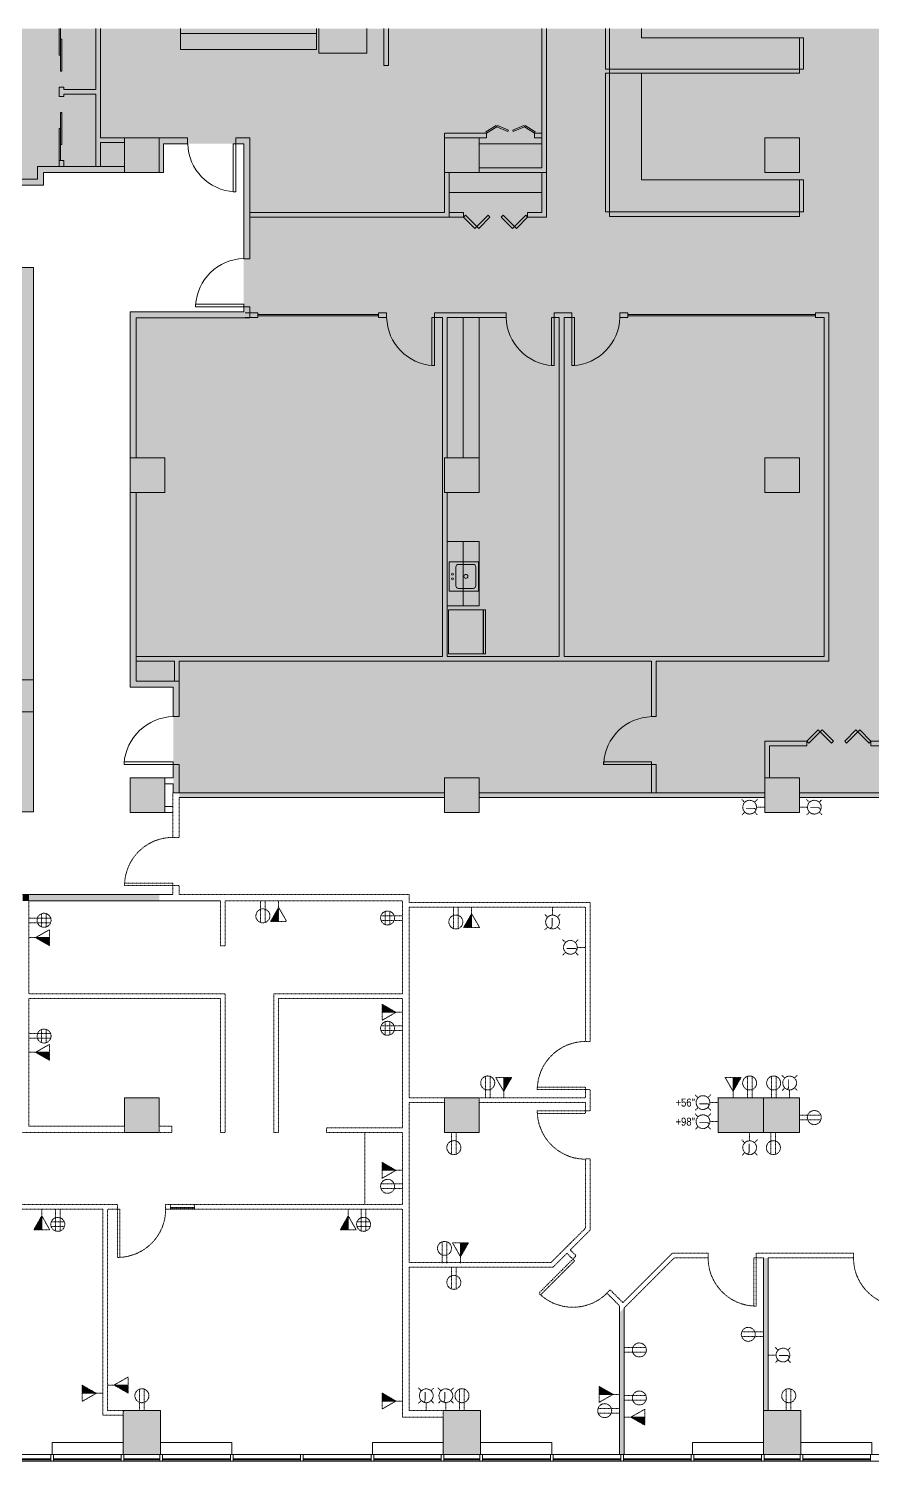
# Model space of a CAD drawing. Header units: inches. Extents: x 41 to 3069, y -541 to 533.
# Drawn here: x 1696 to 2329, y -541 to 533 of the extents above; entities that cross this region are included whole.
import ezdxf

# ---------------------------------------------------------------- set-up
doc = ezdxf.new("R2010")
doc.units = ezdxf.units.IN
doc.header["$MEASUREMENT"] = 0
for name, pattern in [('Demolished', [0.1875, 0.125, -0.0625]), ('Demolished 3_128_', [0.046875, 0.023437, -0.023437]), ('Hidden 1_16_', [0.09375, 0.0625, -0.03125])]:
    doc.linetypes.add(name, pattern=pattern)
for name, color, linetype, lineweight in [('A-ANNO-NOTE', 131, 'Demolished', 9), ('A-DETL-GENF', 92, 'Continuous', 9), ('A-DOOR', 31, 'Demolished', 9), ('A-GLAZ', 151, 'Demolished', 9), ('A-GLAZ-EXST', 7, 'Continuous', 9), ('A-WALL-PATT', 111, 'Continuous', 13), ('Bb-col', 7, 'Continuous', 9), ('Bb-cor', 7, 'Continuous', 9), ('Bb-dmiz', 7, 'Continuous', 9), ('BB-Wall', 7, 'Continuous', 9), ('CAD background - for revit_dwg', 8, 'Continuous', 9), ('E-ELEC-FIXT-IDEN', 2, 'Continuous', 9), ('I-WALL', 2, 'Continuous', 13), ('Mullion', 7, 'Continuous', 9), ('Q-CASE', 31, 'Demolished', 9)]:
    doc.layers.add(name, color=color, linetype=linetype, lineweight=lineweight)
doc.styles.add('Arial_1', font='arial.ttf', dxfattribs={"width": 0.85, "height": 6})
doc.styles.add('Tahoma', font='tahoma.ttf', dxfattribs={"height": 6})

# ---------------------------------------------------------------- blocks, each defined once
blk = doc.blocks.new('Single-Flush - 36_ x 84_-1623487-New Construction - Demolition Plan')
at = {"layer": 'A-DOOR', "color": 250, "linetype": 'Hidden 1_16_', "lineweight": 20}
for p, q in [((16.2, 1.7), (16.2, 37.8)), ((18, 37.8), (16.2, 37.8)), ((18, 1.7), (18, 37.8)), ((18, 1.7), (16.2, 1.7))]:
    blk.add_line(p, q, dxfattribs=at)
at = {"layer": 'A-DOOR', "color": 7, "linetype": 'Demolished 3_128_'}
blk.add_arc((18, 1.7), 36.1, 92.7812, 180, dxfattribs=at)
blk = doc.blocks.new('Fixed Glass - Adjustable Sill - Instance-1572744-New Construction - Demolition Plan')
at = {"layer": 'A-GLAZ', "color": 250, "linetype": 'Hidden 1_16_', "lineweight": 20}
for p, q in [((-10.5, 1.75), (-9.75, 1.75)), ((7.5, 1.75), (6.75, 1.75)), ((7.5, -0.25), (-10.5, -0.25)), ((-10.5, -0.25), (-10.5, -0.75)), ((-10.5, -0.75), (7.5, -0.75)), ((7.5, -0.75), (7.5, -0.25))]:
    blk.add_line(p, q, dxfattribs=at)
blk = doc.blocks.new('Counter Top _No Backsplash_ - Standard Counter Top-1575183-New Construction - Demolition Plan')
at = {"layer": 'Q-CASE', "color": 7, "linetype": 'Demolished 3_128_'}
blk.add_line((6.7, 0), (-47.3, 0), dxfattribs=at)
blk = doc.blocks.new('Single-Flush - 36_ x 84_-1666292-New Construction - Demolition Plan')
at = {"layer": 'A-DOOR', "color": 250, "linetype": 'Hidden 1_16_', "lineweight": 20}
for p, q in [((16.2, -2.4), (16.2, -38.5)), ((18, -2.4), (16.2, -2.4)), ((18, -2.4), (18, -38.5)), ((18, -38.5), (16.2, -38.5))]:
    blk.add_line(p, q, dxfattribs=at)
at = {"layer": 'A-DOOR', "color": 7, "linetype": 'Demolished 3_128_'}
blk.add_arc((18, -2.4), 36.1, 180, 267.2188, dxfattribs=at)
blk = doc.blocks.new('Single-Flush - 36_ x 84_-1623541-New Construction - Demolition Plan')
at = {"layer": 'A-DOOR', "color": 250, "linetype": 'Hidden 1_16_', "lineweight": 20}
for p, q in [((16.2, -1.7), (16.2, -37.8)), ((18, -1.7), (16.2, -1.7)), ((18, -1.7), (18, -37.8)), ((18, -37.8), (16.2, -37.8))]:
    blk.add_line(p, q, dxfattribs=at)
at = {"layer": 'A-DOOR', "color": 7, "linetype": 'Demolished 3_128_'}
blk.add_arc((18, -1.7), 36.1, 180, 267.2188, dxfattribs=at)
blk = doc.blocks.new('CAD background - for revit_dwg-1564186-New Construction - Demolition Plan')
at = {"lineweight": 9}
h = blk.add_hatch(color=256, dxfattribs=at)
h.paths.add_polyline_path([(245.5, 5), (273.5, 5), (273.5, 38), (245.5, 38)], flags=0)
h.paths.add_polyline_path([(2194, 5), (2194, 33), (2166, 33), (2166, 5)], flags=0)
h.paths.add_polyline_path([(1953.5, 5), (1953.5, 38), (1925.5, 38), (1925.5, 5), (1945.8, 5)], flags=0)
h.paths.add_polyline_path([(485.5, 5), (513.5, 5), (513.5, 38), (485.5, 38)], flags=0)
h.paths.add_polyline_path([(725.5, 5), (753.5, 5), (753.5, 38), (725.5, 38)], flags=0)
h.paths.add_polyline_path([(1713.5, 5), (1713.5, 38), (1685.5, 38), (1685.5, 5)], flags=0)
h.paths.add_polyline_path([(1473.5, 5), (1473.5, 38), (1445.5, 38), (1445.5, 5)], flags=0)
h.paths.add_polyline_path([(1209, 5), (1233.5, 5), (1233.5, 38), (1205.5, 38), (1205.5, 5)], flags=0)
h.paths.add_polyline_path([(965.5, 5), (993.5, 5), (993.5, 38), (965.5, 38)], flags=0)
h.paths.add_polyline_path([(726.5, 245), (755, 245), (755, 275.5), (726.5, 275.5)], flags=0)
h.paths.add_polyline_path([(2194, 245.5), (2194, 273.5), (2161, 273.5), (2161, 245.5)], flags=0)
h.paths.add_polyline_path([(5, 245.5), (38, 245.5), (38, 273.5), (5, 273.5)], flags=0)
h.paths.add_polyline_path([(1232.5, 246.5), (1232.5, 272.3), (1208.8, 272.3), (1208.8, 246.5)], flags=0)
h.paths.add_polyline_path([(1952.5, 246.5), (1952.5, 272.5), (1891.5, 272.5), (1891.5, 246.5), (1945.8, 246.5)], flags=0)
h.paths.add_polyline_path([(1686.5, 246.5), (1712.5, 246.5), (1712.5, 272.5), (1686.5, 272.5), (1686.5, 269)], flags=0)
h.paths.add_polyline_path([(1472.5, 246.5), (1472.5, 272.5), (1446.5, 272.5), (1446.5, 246.5)], flags=0)
h.paths.add_polyline_path([(512.5, 246.5), (512.5, 272.5), (486.5, 272.5), (486.5, 246.5), (498.9, 246.5)], flags=0)
h.paths.add_polyline_path([(1017.6, 250), (1022, 250), (1022, 272.5), (970, 272.5), (970, 250)], flags=0)
h.paths.add_polyline_path([(2161, 485.5), (2194, 485.5), (2194, 513.5), (2161, 513.5), (2161, 497.8)], flags=0)
h.paths.add_polyline_path([(38, 485.5), (38, 513.5), (5, 513.5), (5, 485.5)], flags=0)
h.paths.add_polyline_path([(1926.5, 486.5), (1952.5, 486.5), (1952.5, 512.5), (1926.5, 512.5), (1926.5, 501.3)], flags=0)
h.paths.add_polyline_path([(726.5, 486.5), (752.5, 486.5), (752.5, 512.5), (726.5, 512.5), (726.5, 487.1)], flags=0)
h.paths.add_polyline_path([(486.5, 486.5), (512.5, 486.5), (512.5, 512.5), (486.5, 512.5)], flags=0)
h.paths.add_polyline_path([(1712.5, 486.5), (1712.5, 512.5), (1686.5, 512.5), (1686.5, 486.5)], flags=0)
h.paths.add_polyline_path([(272.5, 486.5), (272.5, 512.5), (246.5, 512.5), (246.5, 486.5)], flags=0)
h.paths.add_polyline_path([(1450.8, 486.5), (1476.8, 486.5), (1476.8, 512.5), (1450.8, 512.5), (1450.8, 497.8)], flags=0)
h.paths.add_polyline_path([(2194, 725.5), (2194, 753.5), (2161, 753.5), (2161, 725.5)], flags=0)
h.paths.add_polyline_path([(5, 725.5), (38, 725.5), (38, 753.5), (5, 753.5)], flags=0)
h.paths.add_polyline_path([(752.5, 726.5), (752.5, 752.5), (726.5, 752.5), (726.5, 726.5)], flags=0)
h.paths.add_polyline_path([(246.5, 726.5), (272.5, 726.5), (272.5, 752.5), (246.5, 752.5)], flags=0)
h.paths.add_polyline_path([(1712.5, 726.5), (1712.5, 752.5), (1686.5, 752.5), (1686.5, 726.5)], flags=0)
h.paths.add_polyline_path([(486.5, 726.5), (512.5, 726.5), (512.5, 752.5), (486.5, 752.5)], flags=0)
h.paths.add_polyline_path([(1952.5, 726.5), (1952.5, 752.5), (1926.5, 752.5), (1926.5, 726.5)], flags=0)
h.paths.add_polyline_path([(1476.8, 726.5), (1476.8, 752.5), (1450.8, 752.5), (1450.8, 726.5), (1472.5, 726.5)], flags=0)
h.paths.add_polyline_path([(5, 965.5), (38, 965.5), (38, 993.5), (5, 993.5)], flags=0)
h.paths.add_polyline_path([(2161, 965.5), (2194, 965.5), (2194, 993.5), (2161, 993.5), (2161, 988)], flags=0)
h.paths.add_polyline_path([(728.8, 966.5), (752.5, 966.5), (752.5, 992.5), (728.8, 992.5), (728.8, 991)], flags=0)
h.paths.add_polyline_path([(1232.5, 966.5), (1232.5, 992.5), (1206.5, 992.5), (1206.5, 966.5)], flags=0)
h.paths.add_polyline_path([(966.5, 966.5), (992.5, 966.5), (992.5, 992.5), (966.5, 992.5), (966.5, 988)], flags=0)
h.paths.add_polyline_path([(246.5, 966.5), (272.5, 966.5), (272.5, 992.5), (246.5, 992.5)], flags=0)
h.paths.add_polyline_path([(1926.5, 966.5), (1952.5, 966.5), (1952.5, 992.5), (1926.5, 992.5), (1926.5, 988)], flags=0)
h.paths.add_polyline_path([(512.5, 966.5), (512.5, 992.5), (486.5, 992.5), (486.5, 966.5)], flags=0)
h.paths.add_polyline_path([(1446.5, 966.5), (1472.5, 966.5), (1472.5, 992.5), (1446.5, 992.5), (1446.5, 981)], flags=0)
h.paths.add_polyline_path([(1712.5, 966.5), (1712.5, 992.5), (1686.5, 992.5), (1686.5, 966.5)], flags=0)
at = {"layer": 'A-GLAZ-EXST'}
for p, q in [((1340.5, 1.9), (1391.3, 1.9)), ((1340.5, 1.1), (1391.3, 1.1)), ((1393.3, 1.9), (1444, 1.9)), ((1393.3, 1.1), (1444, 1.1)), ((1446, 1.9), (1473, 1.9)), ((1446, 1.1), (1473, 1.1)), ((1475, 1.9), (1525.8, 1.9)), ((1475, 1.1), (1525.8, 1.1)), ((1527.8, 1.9), (1578.5, 1.9)), ((1527.8, 1.1), (1578.5, 1.1)), ((1580.5, 1.9), (1631.3, 1.9)), ((1580.5, 1.1), (1631.3, 1.1)), ((1633.3, 1.9), (1684, 1.9)), ((1633.3, 1.1), (1684, 1.1)), ((1686, 1.9), (1713, 1.9)), ((1686, 1.1), (1713, 1.1)), ((1715, 1.9), (1765.8, 1.9)), ((1715, 1.1), (1765.8, 1.1)), ((1767.8, 1.9), (1818.5, 1.9)), ((1767.8, 1.1), (1818.5, 1.1)), ((1820.5, 1.9), (1871.3, 1.9)), ((1820.5, 1.1), (1871.3, 1.1)), ((1873.3, 1.9), (1924, 1.9)), ((1873.3, 1.1), (1924, 1.1)), ((1926, 1.9), (1953, 1.9)), ((1926, 1.1), (1953, 1.1)), ((1955, 1.9), (2005.8, 1.9)), ((1955, 1.1), (2005.8, 1.1))]:
    blk.add_line(p, q, dxfattribs=at)
at = {"layer": 'Bb-col'}
for p, q in [((1712.5, 486.5), (1712.5, 497.8)), ((1952.5, 486.5), (1952.5, 497.8)), ((1712.5, 272.5), (1686.5, 272.5)), ((1712.5, 246.5), (1712.5, 269)), ((1891.4, 272.4), (1891.6, 272.6)), ((1925.5, 246.5), (1925.5, 272.5)), ((1446.5, 246.5), (1472.5, 246.5)), ((1445.5, 37.3), (1446.2, 38)), ((1445.5, 5), (1445.5, 34.5)), ((1685.5, 5), (1685.5, 33.1)), ((1925.5, 5), (1925.5, 38))]:
    blk.add_line(p, q, dxfattribs=at)
at = {"layer": 'Bb-col', "flags": 128}
for points in [[(1472.5, 966.5), (1472.5, 992.5), (1446.5, 992.5), (1446.5, 966.5)], [(1712.5, 966.5), (1712.5, 992.5), (1686.5, 992.5), (1686.5, 966.5)], [(1952.5, 966.5), (1952.5, 992.5), (1926.5, 992.5), (1926.5, 966.5)], [(1476.8, 726.5), (1476.8, 752.5), (1450.8, 752.5), (1450.8, 726.5)], [(1712.5, 726.5), (1712.5, 752.5), (1686.5, 752.5), (1686.5, 726.5)], [(1952.5, 726.5), (1952.5, 752.5), (1926.5, 752.5), (1926.5, 726.5)], [(1476.8, 486.5), (1476.8, 512.5), (1450.8, 512.5), (1450.8, 486.5)], [(1952.5, 246.5), (1952.5, 272.5), (1891.5, 272.5), (1891.5, 246.5)]]:
    blk.add_lwpolyline(points, close=True, dxfattribs=at)
for points in [[(1712.5, 501.3), (1712.5, 512.5), (1686.5, 512.5), (1686.5, 501.3)], [(1952.5, 501.3), (1952.5, 512.5), (1926.5, 512.5), (1926.5, 501.3)], [(1686.5, 497.8), (1686.5, 486.5), (1712.5, 486.5)], [(1926.5, 497.8), (1926.5, 486.5), (1952.5, 486.5)], [(1472.5, 251.4), (1472.5, 272.5), (1446.5, 272.5), (1446.5, 251.4)], [(1686.5, 269), (1686.5, 246.5), (1712.5, 246.5)], [(1445.5, 38), (1473.5, 38), (1473.5, 5), (1445.5, 5)], [(1685.5, 38), (1713.5, 38), (1713.5, 5), (1685.5, 5)], [(1929, 38), (1953.5, 38), (1953.5, 5), (1925.5, 5)]]:
    blk.add_lwpolyline(points, dxfattribs=at)
at = {"layer": 'Bb-cor'}
for p, q in [((1817.7, 5), (861.2, 5)), ((2057.7, 5), (1821.2, 5))]:
    blk.add_line(p, q, dxfattribs=at)
at = {"layer": 'Bb-cor', "flags": 128}
for points in [[(0, 1074.3), (0, 0), (2199, 0), (2199, 1074.3)], [(1272.3, 884.1), (1272.3, 895.1), (1378.3, 895.1), (1378.3, 487.1), (1253.3, 487.1), (1253.3, 499.1), (1280.3, 499.1), (1280.3, 491.1), (1311.3, 491.1)], [(1378.3, 586.1), (1360.3, 586.1), (1360.3, 562.1), (1378.3, 562.1)]]:
    blk.add_lwpolyline(points, dxfattribs=at)
for points in [[(1392.3, 14), (1392.3, 5), (1445.5, 5), (1445.5, 14)], [(1473.5, 14), (1473.5, 5), (1526.8, 5), (1526.8, 14)], [(1632.3, 14), (1632.3, 5), (1685.5, 5), (1685.5, 14)], [(1713.5, 14), (1713.5, 5), (1766.8, 5), (1766.8, 14)], [(1872.3, 14), (1872.3, 5), (1925.5, 5), (1925.5, 14)], [(1953.5, 14), (1953.5, 5), (2006.8, 5), (2006.8, 14)]]:
    blk.add_lwpolyline(points, close=True, dxfattribs=at)
at = {"layer": 'Bb-dmiz'}
for p, q in [((1472.5, 486.5), (1482.6, 486.5)), ((1476.8, 491), (1482.6, 491))]:
    blk.add_line(p, q, dxfattribs=at)
at = {"layer": 'Bb-dmiz', "flags": 128}
for points in [[(1763, 1074.3), (1763, 966.5), (1712.5, 966.5)], [(1759.5, 1074.3), (1759.5, 970), (1712.5, 970)], [(1472.5, 966.5), (1475.8, 966.5), (1475.8, 988), (1493.8, 988), (1493.8, 992.5), (1472.5, 992.5)], [(1446.5, 966.5), (1385.8, 966.5), (1385.8, 957), (1278.8, 957), (1278.8, 961.5), (1381.3, 961.5), (1381.3, 971), (1446.5, 971)], [(1686.5, 966.5), (1686.5, 936.5), (1540.3, 936.5)], [(1690, 966.5), (1690, 933), (1540.3, 933)], [(1450.8, 752.5), (1450.8, 862), (1535.8, 862), (1535.8, 867.8), (1535.8, 865.8), (1499.8, 865.8), (1499.8, 867.8), (1535.8, 867.8)], [(1455.3, 752.5), (1455.3, 857.4), (1540.3, 857.4), (1540.3, 865.8), (1535.8, 865.8)], [(1450.8, 726.5), (1450.8, 580.5), (1483, 580.5), (1483, 558.4), (1487.5, 558.4), (1487.5, 585), (1455.3, 585), (1455.3, 726.5)], [(1487.5, 501.3), (1487.5, 522.4), (1483, 522.4), (1446.1, 522.4), (1446.1, 524.4), (1483, 524.4), (1483, 522.4), (1483, 512.5), (1472.5, 512.5)], [(1483, 501.3), (1483, 508), (1476.8, 508)]]:
    blk.add_lwpolyline(points, dxfattribs=at)
blk.add_lwpolyline([(1540.3, 901.8), (1540.3, 992.5), (1529.8, 992.5), (1529.8, 952), (1527.8, 952), (1527.8, 988), (1535.8, 988), (1535.8, 901.8)], close=True, dxfattribs=at)
at = {"layer": 'Bb-dmiz'}
for centre, radius, start, end in [((1530.9, 989), 37.1, 181.5994, 266.7867), ((1536.8, 864.8), 37.1, 91.5994, 176.7867), ((1483.9, 520.5), 37.9, 91.3941, 175.6172)]:
    blk.add_arc(centre, radius, start, end, dxfattribs=at)
at = {"layer": 'BB-Wall'}
for p, q in [((1590.5, 1070.6), (1488.5, 1070.6)), ((1592.1, 1074.3), (1592.1, 1056)), ((1686.5, 996), (1686.5, 992.5)), ((1759.5, 988), (1712.5, 988)), ((1759.5, 951.5), (1690, 951.5)), ((1546.5, 859.9), (1637, 859.9)), ((1823.8, 859.9), (1964.6, 859.9)), ((1546.5, 858.9), (1637, 858.9)), ((1700.5, 857.7), (1700.5, 752.5)), ((1712.5, 857.7), (1712.5, 752.5)), ((1823.8, 858.9), (1964.6, 858.9)), ((1700.5, 641.6), (1700.5, 689.6)), ((1694.9, 656.6), (1694.9, 670.6)), ((1696.9, 672.6), (1707.9, 672.6)), ((1709.9, 670.6), (1709.9, 656.6)), ((1696.9, 654.6), (1707.9, 654.6)), ((1715.4, 638.6), (1715.4, 605.4)), ((1715.7, 638.6), (1715.7, 605.4))]:
    blk.add_line(p, q, dxfattribs=at)
at = {"layer": 'BB-Wall', "flags": 128}
for points in [[(1425, 1074.3), (1425, 1028.6), (1401, 1028.6), (1401, 1030.3), (1397.5, 1030.3)], [(1398.5, 1054.3), (1397.5, 1054.3), (1397.5, 1074.3)], [(1398.5, 1066.3), (1399.5, 1066.3), (1399.5, 1042.3), (1398.5, 1042.3), (1398.5, 1074.3)], [(1446.5, 992.5), (1428.5, 992.5), (1428.5, 1074.3)], [(1590.5, 1074.3), (1590.5, 1058.6), (1488.5, 1058.6), (1488.5, 1074.3)], [(1592.1, 1056), (1628.1, 1056), (1628.1, 1074.3)], [(1644.5, 1074.3), (1644.5, 1046.6), (1641, 1046.6), (1641, 1074.3)], [(1807, 1074.3), (1807, 1044), (1955.7, 1044), (1955.7, 1067.3), (1834.2, 1067.3), (1834.2, 1074.3)], [(1834.2, 1040.8), (1834.2, 960.8), (1955.7, 960.8), (1955.7, 936.8), (1807, 936.8), (1807, 1040.8), (1952.5, 1040.8), (1952.5, 1067.3)], [(1952.5, 960.8), (1952.5, 933.5), (1810.2, 933.5), (1810.2, 1074.3)], [(1425, 971), (1425, 1025.1), (1401, 1025.1), (1401, 1023.3), (1397.5, 1023.3), (1397.5, 1030.3)], [(1398.5, 987.3), (1399.5, 987.3), (1399.5, 1011.3), (1398.5, 1011.3), (1398.5, 975.3)], [(1398.5, 999.3), (1397.5, 999.3), (1397.5, 975.3), (1397.5, 971)], [(1428.5, 971), (1428.5, 989), (1446.5, 989)], [(1686.7, 996), (1718, 996), (1718, 992.5), (1712.5, 992.5)], [(1759.5, 992.5), (1754, 992.5), (1754, 996), (1759.5, 996)], [(1401, 971), (1401, 975.3), (1397.5, 975.3)], [(1763, 966.5), (1763, 933), (1748.7, 933), (1748.7, 936.5), (1759.5, 936.5), (1759.5, 966.5)], [(1690, 936.5), (1700.7, 936.5), (1700.7, 933), (1690, 933)], [(1688.5, 752.5), (1688.5, 857.7), (1732.7, 857.7), (1732.7, 861.2), (1679, 861.2), (1679, 857.7), (1679, 821.7), (1677, 821.7), (1677, 857.7), (1679, 857.7), (1685, 857.7), (1685, 603.4), (1455.5, 603.4)], [(1487.5, 585), (1487.5, 599.9), (1841.7, 599.9), (1841.7, 558.4), (1845.2, 558.4), (1845.2, 599.9), (1974.5, 599.9), (1974.5, 861.2), (1964.6, 861.2), (1964.6, 857.7), (1971, 857.7), (1971, 603.4), (1776, 603.4), (1776, 857.7), (1781.8, 857.7), (1783.8, 857.7)], [(1537, 861.2), (1546.5, 861.2), (1546.5, 857.7), (1537, 857.7)], [(1688.5, 726.5), (1688.5, 603.4), (1772.5, 603.4), (1772.5, 857.7), (1768.7, 857.7), (1766.7, 857.7), (1766.7, 821.7), (1768.7, 821.7), (1768.7, 857.7), (1768.7, 861.2), (1781.8, 861.2), (1781.8, 857.7), (1781.8, 821.7), (1783.8, 821.7), (1783.8, 857.7)], [(1688.5, 641.6), (1712.5, 641.6), (1712.5, 689.6), (1688.5, 689.6)], [(1455.5, 599.9), (1484, 599.9), (1484, 585)], [(1930, 512.5), (1930, 536.4), (1958.2, 536.4), (1958.2, 539.9), (1926.5, 539.9), (1926.5, 512.5)], [(2034.5, 536.4), (2006.2, 536.4), (2006.2, 539.9), (2034.5, 539.9)], [(1845.2, 501.3), (1845.2, 522.4), (1841.7, 522.4), (1805.7, 522.4), (1805.7, 524.4), (1841.7, 524.4), (1841.7, 522.4), (1841.7, 501.3)]]:
    blk.add_lwpolyline(points, dxfattribs=at)
for points in [[(1717.5, 996.9), (1718, 996), (1725.7, 1000.7), (1725.2, 1001.6)], [(1734.4, 998.1), (1734, 997.2), (1725.7, 1000.7), (1726.1, 1001.6)], [(1737.6, 998.1), (1738, 997.2), (1746.3, 1000.7), (1745.9, 1001.6)], [(1754.5, 996.9), (1754, 996), (1746.3, 1000.7), (1746.8, 1001.6)], [(1710.6, 925.9), (1712.1, 924.5), (1720.5, 933), (1719.1, 934.4), (1710.6, 925.9), (1709.2, 924.5), (1700.7, 933), (1702.2, 934.4)], [(1738.9, 925.9), (1737.4, 924.5), (1729, 933), (1730.4, 934.4), (1738.9, 925.9), (1740.3, 924.5), (1748.7, 933), (1747.3, 934.4)], [(1643, 861.2), (1643, 857.7), (1637, 857.7), (1637, 861.2)], [(1823.8, 861.2), (1823.8, 857.7), (1817.8, 857.7), (1817.8, 861.2)], [(1711.9, 674.6), (1711.9, 652.6), (1689.9, 652.6), (1689.9, 674.6)], [(1689.5, 638.6), (1717.2, 638.6), (1717.2, 605.4), (1689.5, 605.4)], [(1968.1, 547), (1969.6, 548.4), (1978, 539.9), (1976.6, 538.5), (1968.1, 547), (1966.7, 548.4), (1958.2, 539.9), (1959.7, 538.5)], [(1996.4, 547), (1994.9, 548.4), (1986.5, 539.9), (1987.9, 538.5), (1996.4, 547), (1997.8, 548.4), (2006.2, 539.9), (2004.8, 538.5)]]:
    blk.add_lwpolyline(points, close=True, dxfattribs=at)
at = {"layer": 'BB-Wall'}
for centre, radius in [((1692.4, 665.2), 0.791), ((1692.4, 661.7), 0.791), ((1702.4, 663.6), 1.5)]:
    blk.add_circle(centre, radius, dxfattribs=at)
for centre, radius, start, end in [((1680.1, 858.7), 37.1, 181.5994, 266.7867), ((1769.7, 858.7), 37.1, 181.5994, 266.7867), ((1780.8, 858.7), 37.1, 273.2133, 358.4006), ((1696.9, 670.6), 2, 90, 180), ((1707.9, 670.6), 2, 0, 90), ((1696.9, 656.6), 2, 180, 270), ((1707.9, 656.6), 2, 270, 0), ((1842.8, 521.3), 37.1, 91.5994, 176.7867)]:
    blk.add_arc(centre, radius, start, end, dxfattribs=at)
at = {"layer": 'Mullion'}
for p, q in [((1391.3, 0), (1391.3, 5)), ((1393.3, 0), (1393.3, 5)), ((1444, 0), (1444, 5)), ((1446, 0), (1446, 5)), ((1473, 0), (1473, 5)), ((1475, 0), (1475, 5)), ((1525.8, 0), (1525.8, 5)), ((1527.8, 0), (1527.8, 5)), ((1631.3, 0), (1631.3, 5)), ((1633.3, 0), (1633.3, 5)), ((1684, 0), (1684, 5)), ((1686, 0), (1686, 5)), ((1713, 0), (1713, 5)), ((1715, 0), (1715, 5)), ((1765.8, 0), (1765.8, 5)), ((1767.8, 0), (1767.8, 5)), ((1818.5, 5), (1818.5, 0)), ((1820.5, 5), (1820.5, 0)), ((1871.3, 0), (1871.3, 5)), ((1873.3, 0), (1873.3, 5)), ((1924, 0), (1924, 5)), ((1926, 0), (1926, 5)), ((1953, 0), (1953, 5)), ((1955, 0), (1955, 5)), ((2005.8, 0), (2005.8, 5))]:
    blk.add_line(p, q, dxfattribs=at)
at = {"layer": 'Mullion', "flags": 128}
for points in [[(1578.5, 0), (1578.5, 5), (1578.5, 0)], [(1580.5, 0), (1580.5, 5), (1580.5, 0)]]:
    blk.add_lwpolyline(points, dxfattribs=at)

msp = doc.modelspace()

# ---------------------------------------------------------------- hatches: boundary and pattern name
at = {"layer": 'A-ANNO-NOTE', "linetype": 'Demolished 3_128_'}
for points in [[(1883.9, -136.1), (1883.9, -125.7), (1877.9, -136.1)], [(2028.6, -140.8), (2028.6, -130.3), (2022.6, -140.8)], [(1712.1, -154.3), (1712.1, -148.3), (1701.7, -148.3)], [(1971.9, -204.3), (1961.5, -198.3), (1961.5, -204.3)], [(1712.1, -240.3), (1712.1, -234.3), (1701.7, -234.3)], [(2052.7, -263.6), (2058.7, -253.1), (2052.7, -253.1)], [(2224.7, -263.6), (2230.7, -253.1), (2224.7, -253.1)], [(1971.9, -322.8), (1961.5, -316.8), (1961.5, -322.8)], [(1706.3, -367.4), (1706.3, -356.9), (1700.3, -367.4)], [(1936.1, -367.4), (1936.1, -356.9), (1930.1, -367.4)], [(2020.3, -387.6), (2026.3, -377.1), (2020.3, -377.1)], [(1747.2, -490), (1736.7, -484), (1736.7, -490)], [(1771, -489.8), (1771, -483.8), (1760.5, -483.8)], [(1971.9, -495.8), (1961.5, -489.8), (1961.5, -495.8)], [(2134.7, -490.8), (2124.2, -484.8), (2124.2, -490.8)], [(2158.5, -513.9), (2158.5, -507.9), (2148, -507.9)]]:
    msp.add_hatch(color=7, dxfattribs=at).paths.add_polyline_path(points, flags=0)
at = {"layer": 'A-DETL-GENF'}
h = msp.add_hatch(color=9, dxfattribs=at)
h.paths.add_polyline_path([(359.9, -536), (567.4, -536), (567.4, -503), (595.4, -503), (595.4, -536), (807.4, -536), (807.4, -503), (835.4, -503), (835.4, -536), (939.6, -536), (939.6, -231.3), (1048.4, -231.3), (1048.4, -28.5), (1074.4, -28.5), (1074.4, -51), (1113.2, -51), (1113.2, -7), (1117.2, -7), (1117.2, 65), (1113.2, 65), (1113.2, 211.8), (1117.2, 211.8), (1117.2, 247.8), (1113.2, 247.8), (1113.2, 349.8), (1117.2, 349.8), (1117.2, 354.1), (866.7, 354.1), (866.7, 416), (990.7, 416), (990.7, 450), (1050.7, 450), (1050.7, 451.5), (1074.4, 451.5), (1074.4, 425.5), (1050.7, 425.5), (1050.7, 416), (1117.2, 416), (1117.2, 456), (1203.2, 456), (1203.2, 416), (1707.6, 416), (1707.6, 425.5), (1768.4, 425.5), (1768.4, 451.5), (1794.4, 451.5), (1794.4, 425.5), (1797.6, 425.5), (1797.6, 447), (1857.6, 447), (1857.6, 321), (1772.6, 321), (1772.6, 211.5), (1798.6, 211.5), (1798.6, 185.5), (1772.6, 185.5), (1772.6, 39.5), (1804.9, 39.5), (1804.9, -39.8), (2008.4, -39.8), (2008.4, -28.5), (2034.4, -28.5), (2034.4, -39.8), (2248.4, -39.8), (2248.4, -28.5), (2274.4, -28.5), (2274.4, -39.8), (2482.9, -39.8), (2482.9, -27.5), (2515.9, -27.5), (2515.9, 184.5), (2482.9, 184.5), (2482.9, 212.5), (2515.9, 212.5), (2515.9, 424.5), (2482.9, 424.5), (2482.9, 452.5), (2515.9, 452.5), (2515.9, 533.3), (326.9, 533.3), (326.9, 452.5), (359.9, 452.5), (359.9, 424.5), (326.9, 424.5), (326.9, 212.5), (359.9, 212.5), (359.9, 184.5), (326.9, 184.5), (326.9, -27.5), (359.9, -27.5), (359.9, -55.5), (326.9, -55.5), (326.9, -267.5), (359.9, -267.5), (359.9, -295.5), (326.9, -295.5), (326.9, -536)], flags=0)
h.paths.add_polyline_path([(808.4, -294.5), (808.4, -268.5), (834.4, -268.5), (834.4, -294.5), (820.7, -294.5)], flags=0)
h.paths.add_polyline_path([(944.4, -236), (1048.4, -236), (1048.4, -234.8), (943.1, -234.8), (943.1, -236)], flags=0)
h.paths.add_polyline_path([(594.4, -54.5), (568.4, -54.5), (568.4, -28.5), (594.4, -28.5)], flags=0)
h.paths.add_polyline_path([(834.4, -54.5), (808.4, -54.5), (808.4, -28.5), (834.4, -28.5)], flags=0)
h.paths.add_polyline_path([(1633.2, -53.9), (1700.1, -53.9), (1700.1, 354.1), (1594.2, 354.1), (1594.2, 343.1), (1659.3, 343.1), (1659.3, 302), (1533.2, 302), (1533.2, 354.1), (1217.2, 354.1), (1217.2, -53.9), (1521.2, -53.9), (1521.2, -41.9), (1493.4, -41.9), (1493.4, 8.1), (1633.2, 8.1), (1633.2, -49.9), (1602.2, -49.9), (1602.2, -41.9), (1575.2, -41.9), (1575.2, -53.9), (1632.9, -53.9)], flags=0)
h.paths.add_polyline_path([(1048.4, 185.5), (1048.4, 211.5), (1074.4, 211.5), (1074.4, 185.5)], flags=0)
h.paths.add_polyline_path([(568.4, 185.5), (568.4, 211.5), (594.4, 211.5), (594.4, 185.5)], flags=0)
h.paths.add_polyline_path([(834.4, 185.5), (808.4, 185.5), (808.4, 211.5), (834.4, 211.5)], flags=0)
h.paths.add_polyline_path([(2008.4, 185.5), (2008.4, 211.5), (2034.4, 211.5), (2034.4, 185.5)], flags=0)
h.paths.add_polyline_path([(2248.4, 185.5), (2248.4, 211.5), (2274.4, 211.5), (2274.4, 185.5)], flags=0)
h.paths.add_polyline_path([(568.4, 425.5), (568.4, 451.5), (594.4, 451.5), (594.4, 425.5)], flags=0)
h.paths.add_polyline_path([(1533.2, 425.5), (1528.4, 425.5), (1528.4, 451.5), (1554.4, 451.5), (1554.4, 425.5)], flags=0)
h.paths.add_polyline_path([(808.4, 425.5), (808.4, 451.5), (834.4, 451.5), (834.4, 425.5)], flags=0)
h.paths.add_polyline_path([(2248.4, 425.5), (2248.4, 451.5), (2274.4, 451.5), (2274.4, 425.5)], flags=0)
h.paths.add_polyline_path([(2008.4, 425.5), (2008.4, 451.5), (2034.4, 451.5), (2034.4, 425.5)], flags=0)
h.paths.add_polyline_path([(1288.4, 425.5), (1288.4, 451.5), (1314.4, 451.5), (1314.4, 425.5)], flags=0)
at = {"layer": 'A-WALL-PATT'}
for points in [[(1948.5, -43.3), (2008.4, -43.3), (2008.4, -39.8), (1809.4, -39.8), (1809.4, -43.3), (1841.2, -43.3)], [(2248.4, -43.3), (2248.4, -39.8), (2034.4, -39.8), (2034.4, -43.3)], [(2482.9, -43.3), (2482.9, -39.8), (2274.4, -39.8), (2274.4, -43.3), (2359.9, -43.3)], [(1696.7, -120.8), (1696.7, -115.9), (1691.9, -115.9), (1691.9, -120.8)], [(1794.4, -120.8), (1794.4, -115.9), (1696.7, -115.9), (1696.7, -120.8), (1699, -120.8)], [(2250.9, -503), (2250.9, -388.5), (2247.4, -388.5), (2247.4, -503)], [(2139.6, -536), (2143.1, -536), (2143.1, -425.9), (2139.6, -429.4)]]:
    msp.add_hatch(color=8, dxfattribs=at).paths.add_polyline_path(points, flags=0)

# ---------------------------------------------------------------- linework, layer by layer
at = {"layer": 'A-ANNO-NOTE', "color": 7, "linetype": 'Demolished 3_128_'}
for p, q in [((2233.4, -46.9), (2231.3, -44.8)), ((2240.7, -46.8), (2242.9, -44.7)), ((2248.4, -50.5), (2242.3, -50.5)), ((2274.4, -50.5), (2280.5, -50.5)), ((2281.9, -46.9), (2279.8, -44.8)), ((2289.2, -46.8), (2291.3, -44.7)), ((2233.5, -54.2), (2231.4, -56.3)), ((2240.8, -54.1), (2242.9, -56.3)), ((2282, -54.2), (2279.9, -56.3)), ((2289.3, -54.1), (2291.4, -56.3)), ((1870.4, -120.8), (1870.4, -137)), ((1873.9, -120.8), (1873.9, -137)), ((1883.9, -125.7), (1877.9, -136.1)), ((1883.9, -125.7), (1877.9, -136.1)), ((1883.9, -120.8), (1883.9, -136.1)), ((1883.9, -136.1), (1883.9, -125.7)), ((1883.9, -125.7), (1889.9, -136.1)), ((1963.9, -128.7), (1963.9, -138.6)), ((1967.4, -128.7), (1967.4, -138.6)), ((2015.1, -125.4), (2015.1, -141.6)), ((2018.6, -125.4), (2018.6, -141.6)), ((2028.6, -125.4), (2028.6, -140.8)), ((2089.3, -125.4), (2089.3, -131.5)), ((1696.7, -133.6), (1712.9, -133.6)), ((1696.7, -137.1), (1712.9, -137.1)), ((1706.2, -140.3), (1706.2, -130.4)), ((1709.7, -140.3), (1709.7, -130.4)), ((1877.9, -136.1), (1883.9, -136.1)), ((1877.9, -136.1), (1889.9, -136.1)), ((1976.9, -131.9), (1960.7, -131.9)), ((1976.9, -135.4), (1960.7, -135.4)), ((2028.6, -130.3), (2022.6, -140.8)), ((2028.6, -130.3), (2022.6, -140.8)), ((2028.6, -140.8), (2028.6, -130.3)), ((2028.6, -130.3), (2034.6, -140.8)), ((2085.6, -133), (2083.5, -130.9)), ((2092.9, -133), (2095, -130.8)), ((1696.7, -148.3), (1712.1, -148.3)), ((1701.7, -148.3), (1712.1, -142.3)), ((1712.1, -148.3), (1701.7, -148.3)), ((1701.7, -148.3), (1712.1, -154.3)), ((1701.7, -148.3), (1712.1, -154.3)), ((1712.1, -154.3), (1712.1, -142.3)), ((1712.1, -154.3), (1712.1, -148.3)), ((2022.6, -140.8), (2028.6, -140.8)), ((2022.6, -140.8), (2034.6, -140.8)), ((2085.7, -140.3), (2083.6, -142.4)), ((2093, -140.2), (2095.1, -142.4)), ((2099.1, -152), (2096.9, -149.9)), ((2106.4, -152), (2108.5, -149.8)), ((2099.1, -159.3), (2097, -161.4)), ((2106.4, -159.3), (2108.5, -161.4)), ((2114, -155.6), (2107.9, -155.6)), ((1961.5, -198.3), (1961.5, -204.3)), ((1971.9, -204.3), (1961.5, -198.3)), ((1961.5, -198.3), (1961.5, -210.3)), ((1971.9, -204.3), (1961.5, -198.3)), ((1976.9, -214.5), (1960.7, -214.5)), ((1961.5, -204.3), (1971.9, -204.3)), ((1976.9, -204.3), (1961.5, -204.3)), ((1971.9, -204.3), (1961.5, -210.3)), ((1963.9, -211.3), (1963.9, -221.2)), ((1967.4, -211.3), (1967.4, -221.2)), ((1696.7, -220.3), (1712.9, -220.3)), ((1696.7, -223.8), (1712.9, -223.8)), ((1706.2, -227), (1706.2, -217.1)), ((1709.7, -227), (1709.7, -217.1)), ((1976.9, -218), (1960.7, -218)), ((1696.7, -234.3), (1712.1, -234.3)), ((1701.7, -234.3), (1712.1, -228.3)), ((1712.1, -234.3), (1701.7, -234.3)), ((1701.7, -234.3), (1712.1, -240.3)), ((1701.7, -234.3), (1712.1, -240.3)), ((1712.1, -240.3), (1712.1, -228.3)), ((1712.1, -240.3), (1712.1, -234.3)), ((2039, -268.5), (2039, -252.3)), ((2042.5, -268.5), (2042.5, -252.3)), ((2052.7, -263.6), (2046.7, -253.1)), ((2058.7, -253.1), (2046.7, -253.1)), ((2058.7, -253.1), (2052.7, -253.1)), ((2052.7, -253.1), (2052.7, -263.6)), ((2052.7, -263.6), (2058.7, -253.1)), ((2052.7, -268.5), (2052.7, -253.1)), ((2052.7, -263.6), (2058.7, -253.1)), ((2224.7, -263.6), (2218.7, -253.1)), ((2230.7, -253.1), (2218.7, -253.1)), ((2230.7, -253.1), (2224.7, -253.1)), ((2224.7, -253.1), (2224.7, -263.6)), ((2224.7, -263.6), (2230.7, -253.1)), ((2224.7, -268.5), (2224.7, -253.1)), ((2224.7, -263.6), (2230.7, -253.1)), ((2235.4, -268.5), (2235.4, -252.3)), ((2238.9, -268.5), (2238.9, -252.3)), ((2253.4, -268.5), (2253.4, -252.3)), ((2256.9, -268.5), (2256.9, -252.3)), ((2263.4, -253.7), (2261.3, -251.5)), ((2270.7, -253.6), (2272.9, -251.5)), ((2198.4, -268.4), (2196.3, -266.3)), ((2205.7, -268.3), (2207.9, -266.2)), ((2263.5, -260.9), (2261.4, -263.1)), ((2267.1, -268.5), (2267.1, -262.4)), ((2270.8, -260.9), (2272.9, -263)), ((2198.5, -275.7), (2196.4, -277.8)), ((2205.8, -275.6), (2207.9, -277.8)), ((2213.4, -272), (2207.3, -272)), ((2198.4, -282.6), (2196.3, -280.5)), ((2198.5, -289.9), (2196.4, -292.1)), ((2205.7, -282.6), (2207.9, -280.5)), ((2205.8, -289.9), (2207.9, -292)), ((2213.4, -286.3), (2207.3, -286.3)), ((2274.4, -281.5), (2290.6, -281.5)), ((2274.4, -285), (2290.6, -285)), ((2013.6, -294.5), (2013.6, -310.7)), ((2017, -294.5), (2017, -310.7)), ((2233.4, -302.1), (2231.3, -300)), ((2237.1, -294.5), (2237.1, -300.6)), ((2240.7, -302.1), (2242.9, -300)), ((2253.1, -294.5), (2253.1, -310.7)), ((2256.6, -294.5), (2256.6, -310.7)), ((2233.5, -309.4), (2231.4, -311.6)), ((2240.8, -309.4), (2242.9, -311.5)), ((1961.5, -316.8), (1961.5, -322.8)), ((1971.9, -322.8), (1961.5, -316.8)), ((1961.5, -316.8), (1961.5, -328.8)), ((1971.9, -322.8), (1961.5, -316.8)), ((1976.9, -333), (1960.7, -333)), ((1961.5, -322.8), (1971.9, -322.8)), ((1976.9, -322.8), (1961.5, -322.8)), ((1971.9, -322.8), (1961.5, -328.8)), ((1976.9, -336.5), (1960.7, -336.5)), ((1706.3, -352), (1706.3, -367.4)), ((1716.6, -352), (1716.6, -368.2)), ((1720, -352), (1720, -368.2)), ((1936.1, -352), (1936.1, -367.4)), ((1945.9, -352), (1945.9, -368.2)), ((1949.4, -352), (1949.4, -368.2)), ((1706.3, -356.9), (1700.3, -367.4)), ((1706.3, -356.9), (1700.3, -367.4)), ((1706.3, -367.4), (1706.3, -356.9)), ((1706.3, -356.9), (1712.3, -367.4)), ((1713.3, -361.5), (1723.3, -361.5)), ((1713.3, -365), (1723.3, -365)), ((1936.1, -356.9), (1930.1, -367.4)), ((1936.1, -356.9), (1930.1, -367.4)), ((1936.1, -367.4), (1936.1, -356.9)), ((1936.1, -356.9), (1942.1, -367.4)), ((1942.7, -361.5), (1952.6, -361.5)), ((1942.7, -365), (1952.6, -365)), ((1700.3, -367.4), (1706.3, -367.4)), ((1700.3, -367.4), (1712.3, -367.4)), ((1930.1, -367.4), (1936.1, -367.4)), ((1930.1, -367.4), (1942.1, -367.4)), ((2006.5, -392.5), (2006.5, -376.3)), ((2010, -392.5), (2010, -376.3)), ((2020.3, -387.6), (2014.3, -377.1)), ((2026.3, -377.1), (2014.3, -377.1)), ((2026.3, -377.1), (2020.3, -377.1)), ((2020.3, -377.1), (2020.3, -387.6)), ((2020.3, -387.6), (2026.3, -377.1)), ((2020.3, -392.5), (2020.3, -377.1)), ((2020.3, -387.6), (2026.3, -377.1)), ((2013.6, -395.5), (2013.6, -411.7)), ((2017, -395.5), (2017, -411.7)), ((2247.4, -444), (2231.2, -444)), ((2247.4, -447.5), (2231.2, -447.5)), ((2143.1, -455.7), (2159.3, -455.7)), ((2143.1, -459.2), (2159.3, -459.2)), ((2250.9, -461.3), (2257, -461.3)), ((2258.4, -457.6), (2256.3, -455.5)), ((2265.7, -457.6), (2267.8, -455.5)), ((2258.5, -464.9), (2256.4, -467.1)), ((2265.8, -464.9), (2267.9, -467)), ((1760.5, -483.8), (1771, -477.8)), ((1771, -489.8), (1771, -477.8)), ((1736.7, -484), (1736.7, -490)), ((1747.2, -490), (1736.7, -484)), ((1736.7, -484), (1736.7, -496)), ((1747.2, -490), (1736.7, -484)), ((1736.7, -490), (1747.2, -490)), ((1752.1, -490), (1736.7, -490)), ((1747.2, -490), (1736.7, -496)), ((1755.6, -483.8), (1771, -483.8)), ((1771, -483.8), (1760.5, -483.8)), ((1760.5, -483.8), (1771, -489.8)), ((1760.5, -483.8), (1771, -489.8)), ((1771, -489.8), (1771, -483.8)), ((1779.6, -503), (1779.6, -486.8)), ((1783.1, -503), (1783.1, -486.8)), ((1961.5, -489.8), (1961.5, -495.8)), ((1971.9, -495.8), (1961.5, -489.8)), ((1961.5, -489.8), (1961.5, -501.8)), ((1971.9, -495.8), (1961.5, -489.8)), ((1990.9, -488.2), (1988.7, -486)), ((1998.2, -488.1), (2000.3, -486)), ((2005.6, -488.2), (2003.5, -486)), ((2012.9, -488.1), (2015, -486)), ((2019.6, -503), (2019.6, -486.8)), ((2023.1, -503), (2023.1, -486.8)), ((2124.2, -484.8), (2124.2, -490.8)), ((2134.7, -490.8), (2124.2, -484.8)), ((2124.2, -484.8), (2124.2, -496.8)), ((2134.7, -490.8), (2124.2, -484.8)), ((2124.2, -490.8), (2134.7, -490.8)), ((2139.6, -490.8), (2124.2, -490.8)), ((2134.7, -490.8), (2124.2, -496.8)), ((2143.1, -491.7), (2159.3, -491.7)), ((2264.6, -503), (2264.6, -486.8)), ((2268.1, -503), (2268.1, -486.8)), ((1961.5, -495.8), (1971.9, -495.8)), ((1976.9, -495.8), (1961.5, -495.8)), ((1971.9, -495.8), (1961.5, -501.8)), ((1990.9, -495.4), (1988.8, -497.6)), ((1994.6, -503), (1994.6, -496.9)), ((1998.2, -495.4), (2000.4, -497.5)), ((2005.7, -495.4), (2003.6, -497.6)), ((2009.3, -503), (2009.3, -496.9)), ((2013, -495.4), (2015.1, -497.5)), ((2139.6, -501.3), (2123.4, -501.3)), ((2139.6, -504.8), (2123.4, -504.8)), ((2143.1, -495.2), (2159.3, -495.2)), ((2148, -507.9), (2158.5, -501.9)), ((2158.5, -513.9), (2158.5, -501.9)), ((2143.1, -507.9), (2158.5, -507.9)), ((2158.5, -507.9), (2148, -507.9)), ((2148, -507.9), (2158.5, -513.9)), ((2148, -507.9), (2158.5, -513.9)), ((2158.5, -513.9), (2158.5, -507.9))]:
    msp.add_line(p, q, dxfattribs=at)
for centre, radius in [((2237.1, -50.5), 5.16), ((2285.6, -50.5), 5.16), ((1872.1, -132), 5.25), ((1965.6, -133.6), 5.25), ((1708, -135.3), 5.25), ((2016.8, -136.6), 5.25), ((2089.3, -136.6), 5.16), ((2102.7, -155.6), 5.16), ((1965.6, -216.3), 5.25), ((1708, -222.1), 5.25), ((2040.7, -257.3), 5.25), ((2237.1, -257.3), 5.25), ((2255.1, -257.3), 5.25), ((2267.1, -257.3), 5.16), ((2202.1, -272), 5.16), ((2285.6, -283.2), 5.25), ((2202.1, -286.3), 5.16), ((2015.3, -305.8), 5.25), ((2237.1, -305.8), 5.16), ((2254.9, -305.8), 5.25), ((1965.6, -334.8), 5.25), ((1718.3, -363.3), 5.25), ((1947.6, -363.3), 5.25), ((2008.3, -381.3), 5.25), ((2015.3, -406.8), 5.25), ((2236.1, -445.8), 5.25), ((2154.4, -457.5), 5.25), ((2262.1, -461.3), 5.16), ((1781.4, -491.8), 5.25), ((1994.6, -491.8), 5.16), ((2009.3, -491.8), 5.16), ((2021.4, -491.8), 5.25), ((2154.4, -493.5), 5.25), ((2266.4, -491.8), 5.25), ((2128.4, -503), 5.25)]:
    msp.add_circle(centre, radius, dxfattribs=at)
at = {"layer": 'I-WALL', "color": 250, "linetype": 'Hidden 1_16_', "lineweight": 20}
for p, q in [((1804.5, -39.8), (1804.5, -73.3)), ((1809.4, -73.3), (1809.4, -43.3)), ((1804.5, -73.3), (1809.4, -73.3)), ((1809.4, -109.3), (1804.5, -109.3)), ((1804.5, -109.3), (1804.5, -115.9)), ((1809.4, -115.9), (1809.4, -109.3)), ((1981.7, -115.9), (1809.4, -115.9)), ((1981.7, -121.9), (1981.7, -115.9)), ((1696.7, -190.5), (1696.7, -120.8)), ((1840.4, -120.8), (1840.4, -154.5)), ((1843.9, -154.5), (1843.9, -120.8)), ((1843.9, -120.8), (1976.9, -120.8)), ((1976.9, -120.8), (1976.9, -190.5)), ((2117.5, -121.9), (1981.7, -121.9)), ((1981.7, -268.5), (1981.7, -125.4)), ((1981.7, -125.4), (2114, -125.4)), ((2114, -125.4), (2114, -226.3)), ((2117.5, -226.3), (2117.5, -121.9)), ((1840.4, -154.5), (1843.9, -154.5)), ((1843.9, -190.5), (1696.7, -190.5)), ((1843.9, -294.5), (1843.9, -190.5)), ((1880.4, -190.5), (1880.4, -294.5)), ((1976.9, -190.5), (1880.4, -190.5)), ((1696.7, -289.6), (1696.7, -194)), ((1696.7, -194), (1840.4, -194)), ((1840.4, -194), (1840.4, -294.5)), ((1883.9, -294.5), (1883.9, -194)), ((1883.9, -194), (1976.9, -194)), ((1976.9, -194), (1976.9, -291)), ((2114, -226.3), (2117.5, -226.3)), ((2008.4, -268.5), (1981.7, -268.5)), ((2008.4, -272), (2008.4, -268.5)), ((2114, -268.5), (2034.4, -268.5)), ((2034.4, -268.5), (2034.4, -272)), ((2114, -262.3), (2114, -268.5)), ((2117.5, -262.3), (2114, -262.3)), ((2117.5, -278.3), (2117.5, -262.3)), ((1981.7, -392), (1981.7, -272)), ((1981.7, -272), (2008.4, -272)), ((2034.4, -272), (2114, -272)), ((2114, -272), (2114, -278.3)), ((2114, -278.3), (2117.5, -278.3)), ((1768.4, -289.6), (1696.7, -289.6)), ((1768.4, -294.5), (1768.4, -289.6)), ((1803.9, -289.6), (1794.4, -289.6)), ((1794.4, -289.6), (1794.4, -294.5)), ((1803.9, -294.5), (1803.9, -289.6)), ((1691.9, -294.5), (1768.4, -294.5)), ((1794.4, -294.5), (1803.9, -294.5)), ((1840.4, -294.5), (1843.9, -294.5)), ((1880.4, -294.5), (1883.9, -294.5)), ((1976.9, -291), (1919.9, -291)), ((1919.9, -291), (1919.9, -294.5)), ((1919.9, -294.5), (1976.9, -294.5)), ((1976.9, -294.5), (1976.9, -348.5)), ((2114, -314.3), (2114, -366.2)), ((2117.5, -314.3), (2114, -314.3)), ((2117.5, -367.6), (2117.5, -314.3)), ((1763.1, -348.5), (1594.9, -348.5)), ((1594.9, -352), (1752.1, -352)), ((1752.1, -352), (1752.1, -506.5)), ((1755.6, -352), (1763.1, -352)), ((1755.6, -503), (1755.6, -352)), ((1763.1, -352), (1763.1, -348.5)), ((1802.9, -348.5), (1799.1, -348.5)), ((1799.1, -348.5), (1799.1, -352)), ((1799.1, -352), (1802.9, -352)), ((1802.9, -352), (1802.9, -348.5)), ((1976.9, -348.5), (1820.9, -348.5)), ((1820.9, -348.5), (1820.9, -352)), ((1820.9, -352), (1976.9, -352)), ((1976.9, -352), (1976.9, -507.9)), ((2114, -366.2), (2088.1, -392)), ((2102.6, -382.5), (2117.5, -367.6)), ((2089.6, -395.5), (2100.1, -385)), ((2100.1, -385), (2104.5, -389.4)), ((2107, -386.9), (2102.6, -382.5)), ((2179.1, -385), (2142.1, -422)), ((2206.1, -385), (2179.1, -385)), ((2206.1, -388.5), (2206.1, -385)), ((2315.1, -385), (2242.1, -385)), ((2242.1, -385), (2242.1, -388.5)), ((2315.1, -388.5), (2315.1, -385)), ((2088.1, -392), (1981.7, -392)), ((1981.7, -395.5), (2089.6, -395.5)), ((1981.7, -503), (1981.7, -395.5)), ((2104.5, -389.4), (2107, -386.9)), ((2143.1, -425.9), (2180.5, -388.5)), ((2180.5, -388.5), (2206.1, -388.5)), ((2242.1, -388.5), (2247.4, -388.5)), ((2250.9, -388.5), (2315.1, -388.5)), ((2132.5, -412.4), (2130, -414.8)), ((2130, -414.8), (2139.6, -424.5)), ((2142.1, -422), (2132.5, -412.4)), ((1767.4, -503), (1755.6, -503)), ((1767.4, -506.5), (1767.4, -503)), ((2007.4, -503), (1981.7, -503)), ((2007.4, -507.9), (2007.4, -503)), ((1752.1, -506.5), (1767.4, -506.5)), ((1976.9, -507.9), (2007.4, -507.9))]:
    msp.add_line(p, q, dxfattribs=at)
at = {"layer": 'I-WALL', "color": 250, "lineweight": 20}
for p, q in [((2008.4, -39.8), (1804.5, -39.8)), ((2008.4, -43.3), (2008.4, -39.8)), ((2248.4, -39.8), (2034.4, -39.8)), ((2034.4, -39.8), (2034.4, -43.3)), ((2248.4, -43.3), (2248.4, -39.8)), ((2482.9, -39.8), (2274.4, -39.8)), ((2274.4, -39.8), (2274.4, -43.3)), ((1809.4, -43.3), (2008.4, -43.3)), ((2034.4, -43.3), (2248.4, -43.3)), ((2274.4, -43.3), (2356.4, -43.3)), ((1804.5, -115.9), (1691.9, -115.9)), ((1696.7, -120.8), (1840.4, -120.8)), ((2247.4, -388.5), (2247.4, -503)), ((2250.9, -503), (2250.9, -388.5)), ((2139.6, -424.5), (2139.6, -536)), ((2143.1, -536), (2143.1, -425.9)), ((2247.4, -503), (2250.9, -503)), ((2139.6, -536), (2143.1, -536))]:
    msp.add_line(p, q, dxfattribs=at)
at = {"layer": 'I-WALL', "color": 7, "linetype": 'Demolished 3_128_', "lineweight": 9}
for p, q in [((1802.9, -348.5), (1820.9, -348.5)), ((1820.9, -352), (1802.9, -352))]:
    msp.add_line(p, q, dxfattribs=at)

# ---------------------------------------------------------------- block references
at = {"layer": 'A-DOOR', "color": 7, "linetype": 'Demolished 3_128_'}
for name, p, rotation in [('Single-Flush - 36_ x 84_-1666292-New Construction - Demolition Plan', (1806.9, -91.3), 269.9999999999999), ('Single-Flush - 36_ x 84_-1623541-New Construction - Demolition Plan', (2115.7, -244.3), 269.9999999999999), ('Single-Flush - 36_ x 84_-1623487-New Construction - Demolition Plan', (2115.7, -296.3), 89.9999999999999), ('Single-Flush - 36_ x 84_-1623487-New Construction - Demolition Plan', (1781.1, -350.3), 180), ('Single-Flush - 36_ x 84_-1623487-New Construction - Demolition Plan', (2118.5, -400.9), 134.9999999999999)]:
    msp.add_blockref(name, p, dxfattribs=dict(at, rotation=rotation))
for p in [(2224.1, -386.8), (2333.1, -386.8)]:
    msp.add_blockref('Single-Flush - 36_ x 84_-1623541-New Construction - Demolition Plan', p, dxfattribs=at)
at = {"layer": 'A-GLAZ', "color": 7, "linetype": 'Demolished 3_128_'}
msp.add_blockref('Fixed Glass - Adjustable Sill - Instance-1572744-New Construction - Demolition Plan', (1813.4, -350.3), dxfattribs=at)
at = {"layer": 'CAD background - for revit_dwg', "color": 7}
msp.add_blockref('CAD background - for revit_dwg-1564186-New Construction - Demolition Plan', (321.9, -541), dxfattribs=at)
at = {"layer": 'Q-CASE', "color": 7, "linetype": 'Demolished 3_128_', "rotation": 90}
msp.add_blockref('Counter Top _No Backsplash_ - Standard Counter Top-1575183-New Construction - Demolition Plan', (1948.5, -301.3), dxfattribs=at)

# ---------------------------------------------------------------- texts
at = {"layer": 'A-ANNO-NOTE', "color": 7, "linetype": 'Demolished 3_128_', "char_height": 6, "width": 3.939, "attachment_point": 1, "rotation": 90, "style": 'Tahoma'}
for insert in [(2234.3, -52.4), (2282.6, -51.9), (2100, -157.5), (2199.3, -273.9), (2199.3, -288.1), (2259.1, -462.6)]:
    msp.add_mtext('J', dxfattribs=dict(at, insert=insert))
at = {"layer": 'A-ANNO-NOTE', "color": 7, "linetype": 'Demolished 3_128_', "char_height": 6, "width": 3.939, "attachment_point": 1, "style": 'Tahoma'}
for insert in [(2087.9, -133.7), (2265.3, -254.5), (2235.7, -302.8), (1992.7, -489), (2007.4, -489)]:
    msp.add_mtext('J', dxfattribs=dict(at, insert=insert))
at = {"layer": 'E-ELEC-FIXT-IDEN', "char_height": 6, "width": 17.336, "attachment_point": 2, "line_spacing_factor": 0.941778, "style": 'Arial_1'}
for s, insert in [('+56"', (2188.8, -269)), ('+98"', (2188.8, -283.3))]:
    msp.add_mtext(s, dxfattribs=dict(at, insert=insert))

doc.saveas('drawing.dxf')
